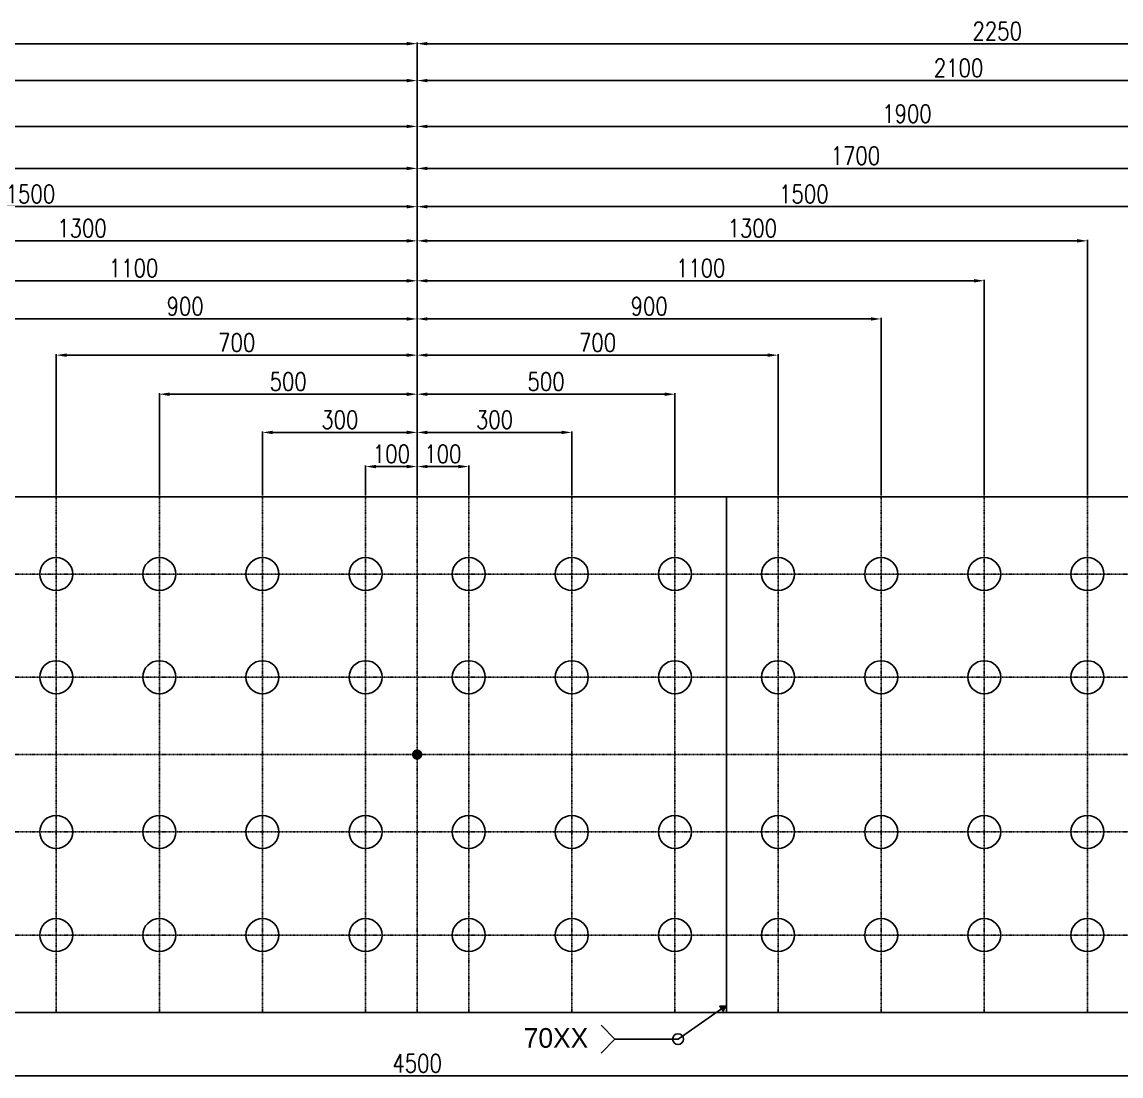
# Model space of a CAD drawing. Header units: millimetres. Extents: x 1541 to 289025, y -12015 to 47026.
# Drawn here: x 103694 to 105826, y 6111 to 8155 of the extents above; entities that cross this region are included whole.
import ezdxf

# ---------------------------------------------------------------- set-up
doc = ezdxf.new("R2010")
doc.units = ezdxf.units.MM
doc.header["$LTSCALE"] = 0.1
doc.linetypes.add('DASHDOT', pattern=[25.4, 12.7, -6.35, 0, -6.35])
for name, color, linetype in [('COTAS', 8, 'Continuous'), ('EJE PERNO', 1, 'DASHDOT'), ('PERNOS', 3, 'Continuous'), ('PLATINA', 5, 'Continuous'), ('TITULO', 3, 'Continuous')]:
    doc.layers.add(name, color=color, linetype=linetype)
doc.styles.add('CNI_COTAS', font='romans.shx', dxfattribs={"width": 0.8})
doc.styles.add('ROMANS', font='DINGRAFO.SHX')
doc.dimstyles.new('1.2', dxfattribs={"dimscale": 0, "dimtxt": 35, "dimasz": 20, "dimexe": 2, "dimexo": 2, "dimgap": 7, "dimtad": 1, "dimdec": 0, "dimzin": 4, "dimdsep": 46, "dimtxsty": 'CNI_COTAS', "dimcen": 0, "dimclrd": 256, "dimclrt": 3, "dimadec": 0, "dimazin": 0, "dimtfac": 1, "dimtdec": 0, "dimtmove": 2, "dimatfit": 0, "dimfxl": 0.05, "dimtolj": 1, "dimtzin": 0, "dimarcsym": 1})

# ---------------------------------------------------------------- blocks, each defined once
blk = doc.blocks.new('*D2483')
at = {"layer": 'COTAS', "color": 0, "lineweight": -2, "transparency": 16777216}
for p, q in [((104460.9, 7236.6), (104460.9, 7295)), ((104560.9, 7236.6), (104560.9, 7295))]:
    blk.add_line(p, q, dxfattribs=at)
at = {"layer": 'COTAS', "lineweight": -2, "transparency": 16777216}
blk.add_line((104540.9, 7293), (104480.9, 7293), dxfattribs=at)
at = {"layer": 'COTAS', "transparency": 16777216}
for points in [[(104480.9, 7296.3), (104480.9, 7289.7), (104460.9, 7293)], [(104540.9, 7296.3), (104540.9, 7289.7), (104560.9, 7293)]]:
    blk.add_solid(points, dxfattribs=at)
at = {"layer": 'Defpoints', "color": 0, "transparency": 16777216}
for p in [(104460.9, 7293), (104460.9, 7234.6), (104560.9, 7234.6)]:
    blk.add_point(p, dxfattribs=at)
at = {"layer": 'COTAS', "color": 3, "transparency": 16777216, "insert": (104510.9, 7317.5), "char_height": 35, "attachment_point": 5, "style": 'CNI_COTAS'}
blk.add_mtext('\\A1;100', dxfattribs=at)
blk = doc.blocks.new('*D2484')
at = {"layer": 'COTAS', "color": 0, "lineweight": -2, "transparency": 16777216}
for p, q in [((104460.9, 7236.6), (104460.9, 7361.2)), ((104760.9, 7236.6), (104760.9, 7361.2))]:
    blk.add_line(p, q, dxfattribs=at)
at = {"layer": 'COTAS', "lineweight": -2, "transparency": 16777216}
blk.add_line((104740.9, 7359.2), (104480.9, 7359.2), dxfattribs=at)
at = {"layer": 'COTAS', "transparency": 16777216}
for points in [[(104480.9, 7362.5), (104480.9, 7355.8), (104460.9, 7359.2)], [(104740.9, 7362.5), (104740.9, 7355.8), (104760.9, 7359.2)]]:
    blk.add_solid(points, dxfattribs=at)
at = {"layer": 'Defpoints', "color": 0, "transparency": 16777216}
for p in [(104460.9, 7359.2), (104460.9, 7234.6), (104760.9, 7234.6)]:
    blk.add_point(p, dxfattribs=at)
at = {"layer": 'COTAS', "color": 3, "transparency": 16777216, "insert": (104610.9, 7383.7), "char_height": 35, "attachment_point": 5, "style": 'CNI_COTAS'}
blk.add_mtext('\\A1;300', dxfattribs=at)
blk = doc.blocks.new('*D2485')
at = {"layer": 'COTAS', "color": 0, "lineweight": -2, "transparency": 16777216}
for p, q in [((104460.9, 7236.6), (104460.9, 7435.3)), ((104960.9, 7236.6), (104960.9, 7435.3))]:
    blk.add_line(p, q, dxfattribs=at)
at = {"layer": 'COTAS', "lineweight": -2, "transparency": 16777216}
blk.add_line((104940.9, 7433.3), (104480.9, 7433.3), dxfattribs=at)
at = {"layer": 'COTAS', "transparency": 16777216}
for points in [[(104480.9, 7436.6), (104480.9, 7429.9), (104460.9, 7433.3)], [(104940.9, 7436.6), (104940.9, 7429.9), (104960.9, 7433.3)]]:
    blk.add_solid(points, dxfattribs=at)
at = {"layer": 'Defpoints', "color": 0, "transparency": 16777216}
for p in [(104460.9, 7433.3), (104460.9, 7234.6), (104960.9, 7234.6)]:
    blk.add_point(p, dxfattribs=at)
at = {"layer": 'COTAS', "color": 3, "transparency": 16777216, "insert": (104710.9, 7457.8), "char_height": 35, "attachment_point": 5, "style": 'CNI_COTAS'}
blk.add_mtext('\\A1;500', dxfattribs=at)
blk = doc.blocks.new('*D2486')
at = {"layer": 'COTAS', "color": 0, "lineweight": -2, "transparency": 16777216}
for p, q in [((104460.9, 7236.6), (104460.9, 7511)), ((105160.9, 7236.6), (105160.9, 7511))]:
    blk.add_line(p, q, dxfattribs=at)
at = {"layer": 'COTAS', "lineweight": -2, "transparency": 16777216}
blk.add_line((105140.9, 7509), (104480.9, 7509), dxfattribs=at)
at = {"layer": 'COTAS', "transparency": 16777216}
for points in [[(104480.9, 7512.3), (104480.9, 7505.7), (104460.9, 7509)], [(105140.9, 7512.3), (105140.9, 7505.7), (105160.9, 7509)]]:
    blk.add_solid(points, dxfattribs=at)
at = {"layer": 'Defpoints', "color": 0, "transparency": 16777216}
for p in [(104460.9, 7509), (104460.9, 7234.6), (105160.9, 7234.6)]:
    blk.add_point(p, dxfattribs=at)
at = {"layer": 'COTAS', "color": 3, "transparency": 16777216, "insert": (104810.9, 7533.5), "char_height": 35, "attachment_point": 5, "style": 'CNI_COTAS'}
blk.add_mtext('\\A1;700', dxfattribs=at)
blk = doc.blocks.new('*D2487')
at = {"layer": 'COTAS', "color": 0, "lineweight": -2, "transparency": 16777216}
for p, q in [((104460.9, 7236.6), (104460.9, 7581.2)), ((105360.9, 7236.6), (105360.9, 7581.2))]:
    blk.add_line(p, q, dxfattribs=at)
at = {"layer": 'COTAS', "lineweight": -2, "transparency": 16777216}
blk.add_line((105340.9, 7579.2), (104480.9, 7579.2), dxfattribs=at)
at = {"layer": 'COTAS', "transparency": 16777216}
for points in [[(104480.9, 7582.5), (104480.9, 7575.9), (104460.9, 7579.2)], [(105340.9, 7582.5), (105340.9, 7575.9), (105360.9, 7579.2)]]:
    blk.add_solid(points, dxfattribs=at)
at = {"layer": 'Defpoints', "color": 0, "transparency": 16777216}
for p in [(104460.9, 7579.2), (104460.9, 7234.6), (105360.9, 7234.6)]:
    blk.add_point(p, dxfattribs=at)
at = {"layer": 'COTAS', "color": 3, "transparency": 16777216, "insert": (104910.9, 7603.7), "char_height": 35, "attachment_point": 5, "rotation": 359.9999, "style": 'CNI_COTAS'}
blk.add_mtext('\\A1;900', dxfattribs=at)
blk = doc.blocks.new('*D2488')
at = {"layer": 'COTAS', "color": 0, "lineweight": -2, "transparency": 16777216}
for p, q in [((104460.9, 7236.6), (104460.9, 7655.2)), ((105560.9, 7236.6), (105560.9, 7655.2))]:
    blk.add_line(p, q, dxfattribs=at)
at = {"layer": 'COTAS', "lineweight": -2, "transparency": 16777216}
blk.add_line((105540.9, 7653.2), (104480.9, 7653.2), dxfattribs=at)
at = {"layer": 'COTAS', "transparency": 16777216}
for points in [[(104480.9, 7656.5), (104480.9, 7649.8), (104460.9, 7653.2)], [(105540.9, 7656.5), (105540.9, 7649.8), (105560.9, 7653.2)]]:
    blk.add_solid(points, dxfattribs=at)
at = {"layer": 'Defpoints', "color": 0, "transparency": 16777216}
for p in [(104460.9, 7653.2), (104460.9, 7234.6), (105560.9, 7234.6)]:
    blk.add_point(p, dxfattribs=at)
at = {"layer": 'COTAS', "color": 3, "transparency": 16777216, "insert": (105010.9, 7677.7), "char_height": 35, "attachment_point": 5, "rotation": 359.9999, "style": 'CNI_COTAS'}
blk.add_mtext('\\A1;1100', dxfattribs=at)
blk = doc.blocks.new('*D2489')
at = {"layer": 'COTAS', "color": 0, "lineweight": -2, "transparency": 16777216}
for p, q in [((104460.9, 7236.6), (104460.9, 7732.6)), ((105760.9, 7236.6), (105760.9, 7732.6))]:
    blk.add_line(p, q, dxfattribs=at)
at = {"layer": 'COTAS', "lineweight": -2, "transparency": 16777216}
blk.add_line((105740.9, 7730.6), (104480.9, 7730.6), dxfattribs=at)
at = {"layer": 'COTAS', "transparency": 16777216}
for points in [[(104480.9, 7733.9), (104480.9, 7727.3), (104460.9, 7730.6)], [(105740.9, 7733.9), (105740.9, 7727.3), (105760.9, 7730.6)]]:
    blk.add_solid(points, dxfattribs=at)
at = {"layer": 'Defpoints', "color": 0, "transparency": 16777216}
for p in [(104460.9, 7730.6), (104460.9, 7234.6), (105760.9, 7234.6)]:
    blk.add_point(p, dxfattribs=at)
at = {"layer": 'COTAS', "color": 3, "transparency": 16777216, "insert": (105110.9, 7755.1), "char_height": 35, "attachment_point": 5, "style": 'CNI_COTAS'}
blk.add_mtext('\\A1;1300', dxfattribs=at)
blk = doc.blocks.new('*D2490')
at = {"layer": 'COTAS', "color": 0, "lineweight": -2, "transparency": 16777216}
for p, q in [((104460.9, 7236.6), (104460.9, 7798.9)), ((105960.9, 7236.6), (105960.9, 7798.9))]:
    blk.add_line(p, q, dxfattribs=at)
at = {"layer": 'COTAS', "lineweight": -2, "transparency": 16777216}
blk.add_line((105940.9, 7796.9), (104480.9, 7796.9), dxfattribs=at)
at = {"layer": 'COTAS', "transparency": 16777216}
for points in [[(104480.9, 7800.2), (104480.9, 7793.5), (104460.9, 7796.9)], [(105940.9, 7800.2), (105940.9, 7793.5), (105960.9, 7796.9)]]:
    blk.add_solid(points, dxfattribs=at)
at = {"layer": 'Defpoints', "color": 0, "transparency": 16777216}
for p in [(104460.9, 7796.9), (104460.9, 7234.6), (105960.9, 7234.6)]:
    blk.add_point(p, dxfattribs=at)
at = {"layer": 'COTAS', "color": 3, "transparency": 16777216, "insert": (105210.9, 7821.4), "char_height": 35, "attachment_point": 5, "rotation": 359.9999, "style": 'CNI_COTAS'}
blk.add_mtext('\\A1;1500', dxfattribs=at)
blk = doc.blocks.new('*D2491')
at = {"layer": 'COTAS', "color": 0, "lineweight": -2, "transparency": 16777216}
for p, q in [((104460.9, 7236.6), (104460.9, 7873.1)), ((106160.9, 7236.6), (106160.9, 7873.1))]:
    blk.add_line(p, q, dxfattribs=at)
at = {"layer": 'COTAS', "lineweight": -2, "transparency": 16777216}
blk.add_line((106140.9, 7871.1), (104480.9, 7871.1), dxfattribs=at)
at = {"layer": 'COTAS', "transparency": 16777216}
for points in [[(104480.9, 7874.4), (104480.9, 7867.7), (104460.9, 7871.1)], [(106140.9, 7874.4), (106140.9, 7867.7), (106160.9, 7871.1)]]:
    blk.add_solid(points, dxfattribs=at)
at = {"layer": 'Defpoints', "color": 0, "transparency": 16777216}
for p in [(104460.9, 7871.1), (104460.9, 7234.6), (106160.9, 7234.6)]:
    blk.add_point(p, dxfattribs=at)
at = {"layer": 'COTAS', "color": 3, "transparency": 16777216, "insert": (105310.9, 7895.6), "char_height": 35, "attachment_point": 5, "style": 'CNI_COTAS'}
blk.add_mtext('\\A1;1700', dxfattribs=at)
blk = doc.blocks.new('*D2492')
at = {"layer": 'COTAS', "color": 0, "lineweight": -2, "transparency": 16777216}
for p, q in [((104460.9, 7236.6), (104460.9, 7954.5)), ((106360.9, 7236.6), (106360.9, 7954.5))]:
    blk.add_line(p, q, dxfattribs=at)
at = {"layer": 'COTAS', "lineweight": -2, "transparency": 16777216}
blk.add_line((106340.9, 7952.5), (104480.9, 7952.5), dxfattribs=at)
at = {"layer": 'COTAS', "transparency": 16777216}
for points in [[(104480.9, 7955.8), (104480.9, 7949.2), (104460.9, 7952.5)], [(106340.9, 7955.8), (106340.9, 7949.2), (106360.9, 7952.5)]]:
    blk.add_solid(points, dxfattribs=at)
at = {"layer": 'Defpoints', "color": 0, "transparency": 16777216}
for p in [(104460.9, 7952.5), (104460.9, 7234.6), (106360.9, 7234.6)]:
    blk.add_point(p, dxfattribs=at)
at = {"layer": 'COTAS', "color": 3, "transparency": 16777216, "insert": (105410.9, 7977), "char_height": 35, "attachment_point": 5, "style": 'CNI_COTAS'}
blk.add_mtext('\\A1;1900', dxfattribs=at)
blk = doc.blocks.new('*D2493')
at = {"layer": 'COTAS', "color": 0, "lineweight": -2, "transparency": 16777216}
for p, q in [((104460.9, 7236.6), (104460.9, 8043.4)), ((106560.9, 7236.6), (106560.9, 8043.4))]:
    blk.add_line(p, q, dxfattribs=at)
at = {"layer": 'COTAS', "lineweight": -2, "transparency": 16777216}
blk.add_line((106540.9, 8041.4), (104480.9, 8041.4), dxfattribs=at)
at = {"layer": 'COTAS', "transparency": 16777216}
for points in [[(104480.9, 8044.7), (104480.9, 8038), (104460.9, 8041.4)], [(106540.9, 8044.7), (106540.9, 8038), (106560.9, 8041.4)]]:
    blk.add_solid(points, dxfattribs=at)
at = {"layer": 'Defpoints', "color": 0, "transparency": 16777216}
for p in [(104460.9, 8041.4), (104460.9, 7234.6), (106560.9, 7234.6)]:
    blk.add_point(p, dxfattribs=at)
at = {"layer": 'COTAS', "color": 3, "transparency": 16777216, "insert": (105510.9, 8065.9), "char_height": 35, "attachment_point": 5, "style": 'CNI_COTAS'}
blk.add_mtext('\\A1;2100', dxfattribs=at)
blk = doc.blocks.new('*D2494')
at = {"layer": 'COTAS', "color": 0, "lineweight": -2, "transparency": 16777216}
for p, q in [((104460.9, 7236.6), (104460.9, 8114.9)), ((106710.9, 7236.6), (106710.9, 8114.9))]:
    blk.add_line(p, q, dxfattribs=at)
at = {"layer": 'COTAS', "lineweight": -2, "transparency": 16777216}
blk.add_line((106690.9, 8112.9), (104480.9, 8112.9), dxfattribs=at)
at = {"layer": 'COTAS', "transparency": 16777216}
for points in [[(104480.9, 8116.3), (104480.9, 8109.6), (104460.9, 8112.9)], [(106690.9, 8116.3), (106690.9, 8109.6), (106710.9, 8112.9)]]:
    blk.add_solid(points, dxfattribs=at)
at = {"layer": 'Defpoints', "color": 0, "transparency": 16777216}
for p in [(104460.9, 8112.9), (104460.9, 7234.6), (106710.9, 7234.6)]:
    blk.add_point(p, dxfattribs=at)
at = {"layer": 'COTAS', "color": 3, "transparency": 16777216, "insert": (105585.9, 8137.4), "char_height": 35, "attachment_point": 5, "rotation": 0, "style": 'CNI_COTAS'}
blk.add_mtext('\\A1;2250', dxfattribs=at)
blk = doc.blocks.new('*D2044')
at = {"layer": 'COTAS', "color": 0, "lineweight": -2, "transparency": 16777216}
for p, q in [((104360.9, 7236.6), (104360.9, 7295)), ((104460.9, 7236.6), (104460.9, 7295))]:
    blk.add_line(p, q, dxfattribs=at)
at = {"layer": 'COTAS', "lineweight": -2, "transparency": 16777216}
blk.add_line((104380.9, 7293), (104440.9, 7293), dxfattribs=at)
at = {"layer": 'COTAS', "transparency": 16777216}
for points in [[(104380.9, 7296.3), (104380.9, 7289.7), (104360.9, 7293)], [(104440.9, 7296.3), (104440.9, 7289.7), (104460.9, 7293)]]:
    blk.add_solid(points, dxfattribs=at)
at = {"layer": 'Defpoints', "color": 0, "transparency": 16777216}
for p in [(104460.9, 7293), (104360.9, 7234.6), (104460.9, 7234.6)]:
    blk.add_point(p, dxfattribs=at)
at = {"layer": 'COTAS', "color": 3, "transparency": 16777216, "insert": (104410.9, 7317.5), "char_height": 35, "attachment_point": 5, "style": 'CNI_COTAS'}
blk.add_mtext('\\A1;100', dxfattribs=at)
blk = doc.blocks.new('*D2045')
at = {"layer": 'COTAS', "color": 0, "lineweight": -2, "transparency": 16777216}
for p, q in [((104160.9, 7236.6), (104160.9, 7361.2)), ((104460.9, 7236.6), (104460.9, 7361.2))]:
    blk.add_line(p, q, dxfattribs=at)
at = {"layer": 'COTAS', "lineweight": -2, "transparency": 16777216}
blk.add_line((104180.9, 7359.2), (104440.9, 7359.2), dxfattribs=at)
at = {"layer": 'COTAS', "transparency": 16777216}
for points in [[(104180.9, 7362.5), (104180.9, 7355.8), (104160.9, 7359.2)], [(104440.9, 7362.5), (104440.9, 7355.8), (104460.9, 7359.2)]]:
    blk.add_solid(points, dxfattribs=at)
at = {"layer": 'Defpoints', "color": 0, "transparency": 16777216}
for p in [(104460.9, 7359.2), (104160.9, 7234.6), (104460.9, 7234.6)]:
    blk.add_point(p, dxfattribs=at)
at = {"layer": 'COTAS', "color": 3, "transparency": 16777216, "insert": (104310.9, 7383.7), "char_height": 35, "attachment_point": 5, "style": 'CNI_COTAS'}
blk.add_mtext('\\A1;300', dxfattribs=at)
blk = doc.blocks.new('*D2046')
at = {"layer": 'COTAS', "color": 0, "lineweight": -2, "transparency": 16777216}
for p, q in [((103960.9, 7236.6), (103960.9, 7435.3)), ((104460.9, 7236.6), (104460.9, 7435.3))]:
    blk.add_line(p, q, dxfattribs=at)
at = {"layer": 'COTAS', "lineweight": -2, "transparency": 16777216}
blk.add_line((103980.9, 7433.3), (104440.9, 7433.3), dxfattribs=at)
at = {"layer": 'COTAS', "transparency": 16777216}
for points in [[(103980.9, 7436.6), (103980.9, 7429.9), (103960.9, 7433.3)], [(104440.9, 7436.6), (104440.9, 7429.9), (104460.9, 7433.3)]]:
    blk.add_solid(points, dxfattribs=at)
at = {"layer": 'Defpoints', "color": 0, "transparency": 16777216}
for p in [(104460.9, 7433.3), (103960.9, 7234.6), (104460.9, 7234.6)]:
    blk.add_point(p, dxfattribs=at)
at = {"layer": 'COTAS', "color": 3, "transparency": 16777216, "insert": (104210.9, 7457.8), "char_height": 35, "attachment_point": 5, "style": 'CNI_COTAS'}
blk.add_mtext('\\A1;500', dxfattribs=at)
blk = doc.blocks.new('*D2047')
at = {"layer": 'COTAS', "color": 0, "lineweight": -2, "transparency": 16777216}
for p, q in [((103760.9, 7236.6), (103760.9, 7511)), ((104460.9, 7236.6), (104460.9, 7511))]:
    blk.add_line(p, q, dxfattribs=at)
at = {"layer": 'COTAS', "lineweight": -2, "transparency": 16777216}
blk.add_line((103780.9, 7509), (104440.9, 7509), dxfattribs=at)
at = {"layer": 'COTAS', "transparency": 16777216}
for points in [[(103780.9, 7512.3), (103780.9, 7505.7), (103760.9, 7509)], [(104440.9, 7512.3), (104440.9, 7505.7), (104460.9, 7509)]]:
    blk.add_solid(points, dxfattribs=at)
at = {"layer": 'Defpoints', "color": 0, "transparency": 16777216}
for p in [(104460.9, 7509), (103760.9, 7234.6), (104460.9, 7234.6)]:
    blk.add_point(p, dxfattribs=at)
at = {"layer": 'COTAS', "color": 3, "transparency": 16777216, "insert": (104110.9, 7533.5), "char_height": 35, "attachment_point": 5, "style": 'CNI_COTAS'}
blk.add_mtext('\\A1;700', dxfattribs=at)
blk = doc.blocks.new('*D1943')
at = {"layer": 'COTAS', "color": 0, "lineweight": -2, "transparency": 16777216}
for p, q in [((103560.9, 7236.6), (103560.9, 7581.2)), ((104460.9, 7236.6), (104460.9, 7581.2))]:
    blk.add_line(p, q, dxfattribs=at)
at = {"layer": 'COTAS', "lineweight": -2, "transparency": 16777216}
blk.add_line((103580.9, 7579.2), (104440.9, 7579.2), dxfattribs=at)
at = {"layer": 'COTAS', "transparency": 16777216}
for points in [[(103580.9, 7582.5), (103580.9, 7575.9), (103560.9, 7579.2)], [(104440.9, 7582.5), (104440.9, 7575.9), (104460.9, 7579.2)]]:
    blk.add_solid(points, dxfattribs=at)
at = {"layer": 'Defpoints', "color": 0, "transparency": 16777216}
for p in [(104460.9, 7579.2), (103560.9, 7234.6), (104460.9, 7234.6)]:
    blk.add_point(p, dxfattribs=at)
at = {"layer": 'COTAS', "color": 3, "transparency": 16777216, "insert": (104010.9, 7603.7), "char_height": 35, "attachment_point": 5, "rotation": 0.0001, "style": 'CNI_COTAS'}
blk.add_mtext('\\A1;900', dxfattribs=at)
blk = doc.blocks.new('*D1944')
at = {"layer": 'COTAS', "color": 0, "lineweight": -2, "transparency": 16777216}
for p, q in [((103360.9, 7236.6), (103360.9, 7655.2)), ((104460.9, 7236.6), (104460.9, 7655.2))]:
    blk.add_line(p, q, dxfattribs=at)
at = {"layer": 'COTAS', "lineweight": -2, "transparency": 16777216}
blk.add_line((103380.9, 7653.2), (104440.9, 7653.2), dxfattribs=at)
at = {"layer": 'COTAS', "transparency": 16777216}
for points in [[(103380.9, 7656.5), (103380.9, 7649.8), (103360.9, 7653.2)], [(104440.9, 7656.5), (104440.9, 7649.8), (104460.9, 7653.2)]]:
    blk.add_solid(points, dxfattribs=at)
at = {"layer": 'Defpoints', "color": 0, "transparency": 16777216}
for p in [(104460.9, 7653.2), (103360.9, 7234.6), (104460.9, 7234.6)]:
    blk.add_point(p, dxfattribs=at)
at = {"layer": 'COTAS', "color": 3, "transparency": 16777216, "insert": (103910.9, 7677.7), "char_height": 35, "attachment_point": 5, "rotation": 0.0001, "style": 'CNI_COTAS'}
blk.add_mtext('\\A1;1100', dxfattribs=at)
blk = doc.blocks.new('*D1945')
at = {"layer": 'COTAS', "color": 0, "lineweight": -2, "transparency": 16777216}
for p, q in [((103160.9, 7236.6), (103160.9, 7732.6)), ((104460.9, 7236.6), (104460.9, 7732.6))]:
    blk.add_line(p, q, dxfattribs=at)
at = {"layer": 'COTAS', "lineweight": -2, "transparency": 16777216}
blk.add_line((103180.9, 7730.6), (104440.9, 7730.6), dxfattribs=at)
at = {"layer": 'COTAS', "transparency": 16777216}
for points in [[(103180.9, 7733.9), (103180.9, 7727.3), (103160.9, 7730.6)], [(104440.9, 7733.9), (104440.9, 7727.3), (104460.9, 7730.6)]]:
    blk.add_solid(points, dxfattribs=at)
at = {"layer": 'Defpoints', "color": 0, "transparency": 16777216}
for p in [(104460.9, 7730.6), (103160.9, 7234.6), (104460.9, 7234.6)]:
    blk.add_point(p, dxfattribs=at)
at = {"layer": 'COTAS', "color": 3, "transparency": 16777216, "insert": (103810.9, 7755.1), "char_height": 35, "attachment_point": 5, "style": 'CNI_COTAS'}
blk.add_mtext('\\A1;1300', dxfattribs=at)
blk = doc.blocks.new('*D1946')
at = {"layer": 'COTAS', "color": 0, "lineweight": -2, "transparency": 16777216}
for p, q in [((102960.9, 7236.6), (102960.9, 7798.9)), ((104460.9, 7236.6), (104460.9, 7798.9))]:
    blk.add_line(p, q, dxfattribs=at)
at = {"layer": 'COTAS', "lineweight": -2, "transparency": 16777216}
blk.add_line((102980.9, 7796.9), (104440.9, 7796.9), dxfattribs=at)
at = {"layer": 'COTAS', "transparency": 16777216}
for points in [[(102980.9, 7800.2), (102980.9, 7793.5), (102960.9, 7796.9)], [(104440.9, 7800.2), (104440.9, 7793.5), (104460.9, 7796.9)]]:
    blk.add_solid(points, dxfattribs=at)
at = {"layer": 'Defpoints', "color": 0, "transparency": 16777216}
for p in [(104460.9, 7796.9), (102960.9, 7234.6), (104460.9, 7234.6)]:
    blk.add_point(p, dxfattribs=at)
at = {"layer": 'COTAS', "color": 3, "transparency": 16777216, "insert": (103710.9, 7821.4), "char_height": 35, "attachment_point": 5, "rotation": 0.0001, "style": 'CNI_COTAS'}
blk.add_mtext('\\A1;1500', dxfattribs=at)
blk = doc.blocks.new('*D1947')
at = {"layer": 'COTAS', "color": 0, "lineweight": -2, "transparency": 16777216}
for p, q in [((102760.9, 7236.6), (102760.9, 7873.1)), ((104460.9, 7236.6), (104460.9, 7873.1))]:
    blk.add_line(p, q, dxfattribs=at)
at = {"layer": 'COTAS', "lineweight": -2, "transparency": 16777216}
blk.add_line((102780.9, 7871.1), (104440.9, 7871.1), dxfattribs=at)
at = {"layer": 'COTAS', "transparency": 16777216}
for points in [[(102780.9, 7874.4), (102780.9, 7867.7), (102760.9, 7871.1)], [(104440.9, 7874.4), (104440.9, 7867.7), (104460.9, 7871.1)]]:
    blk.add_solid(points, dxfattribs=at)
at = {"layer": 'Defpoints', "color": 0, "transparency": 16777216}
for p in [(104460.9, 7871.1), (102760.9, 7234.6), (104460.9, 7234.6)]:
    blk.add_point(p, dxfattribs=at)
at = {"layer": 'COTAS', "color": 3, "transparency": 16777216, "insert": (103610.9, 7895.6), "char_height": 35, "attachment_point": 5, "style": 'CNI_COTAS'}
blk.add_mtext('\\A1;1700', dxfattribs=at)
blk = doc.blocks.new('*D1948')
at = {"layer": 'COTAS', "color": 0, "lineweight": -2, "transparency": 16777216}
for p, q in [((102560.9, 7236.6), (102560.9, 7954.5)), ((104460.9, 7236.6), (104460.9, 7954.5))]:
    blk.add_line(p, q, dxfattribs=at)
at = {"layer": 'COTAS', "lineweight": -2, "transparency": 16777216}
blk.add_line((102580.9, 7952.5), (104440.9, 7952.5), dxfattribs=at)
at = {"layer": 'COTAS', "transparency": 16777216}
for points in [[(102580.9, 7955.8), (102580.9, 7949.2), (102560.9, 7952.5)], [(104440.9, 7955.8), (104440.9, 7949.2), (104460.9, 7952.5)]]:
    blk.add_solid(points, dxfattribs=at)
at = {"layer": 'Defpoints', "color": 0, "transparency": 16777216}
for p in [(104460.9, 7952.5), (102560.9, 7234.6), (104460.9, 7234.6)]:
    blk.add_point(p, dxfattribs=at)
at = {"layer": 'COTAS', "color": 3, "transparency": 16777216, "insert": (103510.9, 7977), "char_height": 35, "attachment_point": 5, "style": 'CNI_COTAS'}
blk.add_mtext('\\A1;1900', dxfattribs=at)
blk = doc.blocks.new('*D1949')
at = {"layer": 'COTAS', "color": 0, "lineweight": -2, "transparency": 16777216}
for p, q in [((102360.9, 7236.6), (102360.9, 8043.4)), ((104460.9, 7236.6), (104460.9, 8043.4))]:
    blk.add_line(p, q, dxfattribs=at)
at = {"layer": 'COTAS', "lineweight": -2, "transparency": 16777216}
blk.add_line((102380.9, 8041.4), (104440.9, 8041.4), dxfattribs=at)
at = {"layer": 'COTAS', "transparency": 16777216}
for points in [[(102380.9, 8044.7), (102380.9, 8038), (102360.9, 8041.4)], [(104440.9, 8044.7), (104440.9, 8038), (104460.9, 8041.4)]]:
    blk.add_solid(points, dxfattribs=at)
at = {"layer": 'Defpoints', "color": 0, "transparency": 16777216}
for p in [(104460.9, 8041.4), (102360.9, 7234.6), (104460.9, 7234.6)]:
    blk.add_point(p, dxfattribs=at)
at = {"layer": 'COTAS', "color": 3, "transparency": 16777216, "insert": (103410.9, 8065.9), "char_height": 35, "attachment_point": 5, "style": 'CNI_COTAS'}
blk.add_mtext('\\A1;2100', dxfattribs=at)
blk = doc.blocks.new('*D1950')
at = {"layer": 'COTAS', "color": 0, "lineweight": -2, "transparency": 16777216}
for p, q in [((102210.9, 7236.6), (102210.9, 8114.9)), ((104460.9, 7236.6), (104460.9, 8114.9))]:
    blk.add_line(p, q, dxfattribs=at)
at = {"layer": 'COTAS', "lineweight": -2, "transparency": 16777216}
blk.add_line((102230.9, 8112.9), (104440.9, 8112.9), dxfattribs=at)
at = {"layer": 'COTAS', "transparency": 16777216}
for points in [[(102230.9, 8116.3), (102230.9, 8109.6), (102210.9, 8112.9)], [(104440.9, 8116.3), (104440.9, 8109.6), (104460.9, 8112.9)]]:
    blk.add_solid(points, dxfattribs=at)
at = {"layer": 'Defpoints', "color": 0, "transparency": 16777216}
for p in [(104460.9, 8112.9), (102210.9, 7234.6), (104460.9, 7234.6)]:
    blk.add_point(p, dxfattribs=at)
at = {"layer": 'COTAS', "color": 3, "transparency": 16777216, "insert": (103335.9, 8137.4), "char_height": 35, "attachment_point": 5, "style": 'CNI_COTAS'}
blk.add_mtext('\\A1;2250', dxfattribs=at)
blk = doc.blocks.new('*D2408')
at = {"layer": 'COTAS', "color": 0, "lineweight": -2, "transparency": 16777216}
for p, q in [((102210.9, 6232.6), (102210.9, 6109.4)), ((106710.9, 6232.6), (106710.9, 6109.4))]:
    blk.add_line(p, q, dxfattribs=at)
at = {"layer": 'COTAS', "lineweight": -2, "transparency": 16777216}
blk.add_line((102230.9, 6111.4), (106690.9, 6111.4), dxfattribs=at)
at = {"layer": 'COTAS', "transparency": 16777216}
for points in [[(102230.9, 6114.7), (102230.9, 6108), (102210.9, 6111.4)], [(106690.9, 6114.7), (106690.9, 6108), (106710.9, 6111.4)]]:
    blk.add_solid(points, dxfattribs=at)
at = {"layer": 'Defpoints', "color": 0, "transparency": 16777216}
for p in [(102210.9, 6234.6), (106710.9, 6234.6), (106710.9, 6111.4)]:
    blk.add_point(p, dxfattribs=at)
at = {"layer": 'COTAS', "color": 3, "transparency": 16777216, "insert": (104460.9, 6135.9), "char_height": 35, "attachment_point": 5, "style": 'CNI_COTAS'}
blk.add_mtext('\\A1;4500', dxfattribs=at)
blk = doc.blocks.new('*D1902')
at = {"layer": 'COTAS', "color": 0, "lineweight": -2, "transparency": 16777216}
for p, q in [((104460.9, 7236.6), (104460.9, 7655.2)), ((105560.9, 7236.6), (105560.9, 7655.2)), ((125266, 4739.7), (125266, 4779.5)), ((125366, 4739.7), (125366, 4779.5))]:
    blk.add_line(p, q, dxfattribs=at)
at = {"layer": 'COTAS', "lineweight": -2, "transparency": 16777216}
for p, q in [((105540.9, 7653.2), (104480.9, 7653.2)), ((125346, 4777.5), (125286, 4777.5))]:
    blk.add_line(p, q, dxfattribs=at)
at = {"layer": 'COTAS', "transparency": 16777216}
for points in [[(104480.9, 7656.5), (104480.9, 7649.8), (104460.9, 7653.2)], [(105540.9, 7656.5), (105540.9, 7649.8), (105560.9, 7653.2)], [(125286, 4780.8), (125286, 4774.2), (125266, 4777.5)], [(125346, 4780.8), (125346, 4774.2), (125366, 4777.5)]]:
    blk.add_solid(points, dxfattribs=at)
at = {"layer": 'Defpoints', "color": 0, "transparency": 16777216}
for p in [(104460.9, 7653.2), (104460.9, 7234.6), (105560.9, 7234.6), (125266, 4777.5), (125266, 4737.7), (125366, 4737.7)]:
    blk.add_point(p, dxfattribs=at)
at = {"layer": 'COTAS', "color": 3, "transparency": 16777216, "insert": (105010.9, 7677.7), "char_height": 35, "attachment_point": 5, "rotation": 359.9999, "style": 'CNI_COTAS'}
blk.add_mtext('\\A1;1100', dxfattribs=at)
at = {"layer": 'COTAS', "color": 3, "transparency": 16777216, "insert": (125316, 4802), "char_height": 35, "attachment_point": 5, "style": 'CNI_COTAS'}
blk.add_mtext('\\A1;100', dxfattribs=at)
blk = doc.blocks.new('*D1903')
at = {"layer": 'COTAS', "color": 0, "lineweight": -2, "transparency": 16777216}
for p, q in [((104460.9, 7236.6), (104460.9, 7732.6)), ((105760.9, 7236.6), (105760.9, 7732.6)), ((125266, 4739.7), (125266, 4832.9)), ((125566, 4739.7), (125566, 4832.9))]:
    blk.add_line(p, q, dxfattribs=at)
at = {"layer": 'COTAS', "lineweight": -2, "transparency": 16777216}
for p, q in [((105740.9, 7730.6), (104480.9, 7730.6)), ((125546, 4830.9), (125286, 4830.9))]:
    blk.add_line(p, q, dxfattribs=at)
at = {"layer": 'COTAS', "transparency": 16777216}
for points in [[(104480.9, 7733.9), (104480.9, 7727.3), (104460.9, 7730.6)], [(105740.9, 7733.9), (105740.9, 7727.3), (105760.9, 7730.6)], [(125286, 4834.2), (125286, 4827.6), (125266, 4830.9)], [(125546, 4834.2), (125546, 4827.6), (125566, 4830.9)]]:
    blk.add_solid(points, dxfattribs=at)
at = {"layer": 'Defpoints', "color": 0, "transparency": 16777216}
for p in [(104460.9, 7730.6), (104460.9, 7234.6), (105760.9, 7234.6), (125266, 4830.9), (125266, 4737.7), (125566, 4737.7)]:
    blk.add_point(p, dxfattribs=at)
at = {"layer": 'COTAS', "color": 3, "transparency": 16777216, "char_height": 35, "attachment_point": 5, "style": 'CNI_COTAS'}
for s, insert in [('\\A1;1300', (105110.9, 7755.1)), ('\\A1;300', (125416, 4855.4))]:
    blk.add_mtext(s, dxfattribs=dict(at, insert=insert))
blk = doc.blocks.new('*D1904')
at = {"layer": 'COTAS', "color": 0, "lineweight": -2, "transparency": 16777216}
for p, q in [((104460.9, 7236.6), (104460.9, 7798.9)), ((105960.9, 7236.6), (105960.9, 7798.9)), ((125266, 4739.7), (125266, 4889.4)), ((125766, 4739.7), (125766, 4889.4))]:
    blk.add_line(p, q, dxfattribs=at)
at = {"layer": 'COTAS', "lineweight": -2, "transparency": 16777216}
for p, q in [((105940.9, 7796.9), (104480.9, 7796.9)), ((125746, 4887.4), (125286, 4887.4))]:
    blk.add_line(p, q, dxfattribs=at)
at = {"layer": 'COTAS', "transparency": 16777216}
for points in [[(104480.9, 7800.2), (104480.9, 7793.5), (104460.9, 7796.9)], [(105940.9, 7800.2), (105940.9, 7793.5), (105960.9, 7796.9)], [(125286, 4890.7), (125286, 4884), (125266, 4887.4)], [(125746, 4890.7), (125746, 4884), (125766, 4887.4)]]:
    blk.add_solid(points, dxfattribs=at)
at = {"layer": 'Defpoints', "color": 0, "transparency": 16777216}
for p in [(104460.9, 7796.9), (104460.9, 7234.6), (105960.9, 7234.6), (125266, 4887.4), (125266, 4737.7), (125766, 4737.7)]:
    blk.add_point(p, dxfattribs=at)
at = {"layer": 'COTAS', "color": 3, "transparency": 16777216, "insert": (105210.9, 7821.4), "char_height": 35, "attachment_point": 5, "rotation": 359.9999, "style": 'CNI_COTAS'}
blk.add_mtext('\\A1;1500', dxfattribs=at)
at = {"layer": 'COTAS', "color": 3, "transparency": 16777216, "insert": (125516, 4911.9), "char_height": 35, "attachment_point": 5, "style": 'CNI_COTAS'}
blk.add_mtext('\\A1;500', dxfattribs=at)
blk = doc.blocks.new('*D1905')
at = {"layer": 'COTAS', "color": 0, "lineweight": -2, "transparency": 16777216}
for p, q in [((104460.9, 7236.6), (104460.9, 7873.1)), ((106160.9, 7236.6), (106160.9, 7873.1)), ((125266, 4739.7), (125266, 4954.6)), ((125966, 4739.7), (125966, 4954.6))]:
    blk.add_line(p, q, dxfattribs=at)
at = {"layer": 'COTAS', "lineweight": -2, "transparency": 16777216}
for p, q in [((106140.9, 7871.1), (104480.9, 7871.1)), ((125946, 4952.6), (125286, 4952.6))]:
    blk.add_line(p, q, dxfattribs=at)
at = {"layer": 'COTAS', "transparency": 16777216}
for points in [[(104480.9, 7874.4), (104480.9, 7867.7), (104460.9, 7871.1)], [(106140.9, 7874.4), (106140.9, 7867.7), (106160.9, 7871.1)], [(125286, 4956), (125286, 4949.3), (125266, 4952.6)], [(125946, 4956), (125946, 4949.3), (125966, 4952.6)]]:
    blk.add_solid(points, dxfattribs=at)
at = {"layer": 'Defpoints', "color": 0, "transparency": 16777216}
for p in [(104460.9, 7871.1), (104460.9, 7234.6), (106160.9, 7234.6), (125266, 4952.6), (125266, 4737.7), (125966, 4737.7)]:
    blk.add_point(p, dxfattribs=at)
at = {"layer": 'COTAS', "color": 3, "transparency": 16777216, "char_height": 35, "attachment_point": 5, "style": 'CNI_COTAS'}
for s, insert in [('\\A1;1700', (105310.9, 7895.6)), ('\\A1;700', (125616, 4977.1))]:
    blk.add_mtext(s, dxfattribs=dict(at, insert=insert))
blk = doc.blocks.new('*D1906')
at = {"layer": 'COTAS', "color": 0, "lineweight": -2, "transparency": 16777216}
for p, q in [((104460.9, 7236.6), (104460.9, 7954.5)), ((106360.9, 7236.6), (106360.9, 7954.5)), ((125266, 4739.7), (125266, 5017.9)), ((126166, 4739.7), (126166, 5017.9))]:
    blk.add_line(p, q, dxfattribs=at)
at = {"layer": 'COTAS', "lineweight": -2, "transparency": 16777216}
for p, q in [((106340.9, 7952.5), (104480.9, 7952.5)), ((126146, 5015.9), (125286, 5015.9))]:
    blk.add_line(p, q, dxfattribs=at)
at = {"layer": 'COTAS', "transparency": 16777216}
for points in [[(104480.9, 7955.8), (104480.9, 7949.2), (104460.9, 7952.5)], [(106340.9, 7955.8), (106340.9, 7949.2), (106360.9, 7952.5)], [(125286, 5019.3), (125286, 5012.6), (125266, 5015.9)], [(126146, 5019.3), (126146, 5012.6), (126166, 5015.9)]]:
    blk.add_solid(points, dxfattribs=at)
at = {"layer": 'Defpoints', "color": 0, "transparency": 16777216}
for p in [(104460.9, 7952.5), (104460.9, 7234.6), (106360.9, 7234.6), (125266, 5015.9), (125266, 4737.7), (126166, 4737.7)]:
    blk.add_point(p, dxfattribs=at)
at = {"layer": 'COTAS', "color": 3, "transparency": 16777216, "char_height": 35, "attachment_point": 5, "style": 'CNI_COTAS'}
for s, insert in [('\\A1;1900', (105410.9, 7977)), ('\\A1;900', (125716, 5040.4))]:
    blk.add_mtext(s, dxfattribs=dict(at, insert=insert))
blk = doc.blocks.new('*D1907')
at = {"layer": 'COTAS', "color": 0, "lineweight": -2, "transparency": 16777216}
for p, q in [((104460.9, 7236.6), (104460.9, 8043.4)), ((106560.9, 7236.6), (106560.9, 8043.4)), ((125266, 4739.7), (125266, 5095.8)), ((126366, 4744.7), (126366, 5095.8))]:
    blk.add_line(p, q, dxfattribs=at)
at = {"layer": 'COTAS', "lineweight": -2, "transparency": 16777216}
for p, q in [((106540.9, 8041.4), (104480.9, 8041.4)), ((126346, 5093.8), (125286, 5093.8))]:
    blk.add_line(p, q, dxfattribs=at)
at = {"layer": 'COTAS', "transparency": 16777216}
for points in [[(104480.9, 8044.7), (104480.9, 8038), (104460.9, 8041.4)], [(106540.9, 8044.7), (106540.9, 8038), (106560.9, 8041.4)], [(125286, 5097.1), (125286, 5090.4), (125266, 5093.8)], [(126346, 5097.1), (126346, 5090.4), (126366, 5093.8)]]:
    blk.add_solid(points, dxfattribs=at)
at = {"layer": 'Defpoints', "color": 0, "transparency": 16777216}
for p in [(104460.9, 8041.4), (104460.9, 7234.6), (106560.9, 7234.6), (125266, 5093.8), (125266, 4737.7), (126366, 4742.7)]:
    blk.add_point(p, dxfattribs=at)
at = {"layer": 'COTAS', "color": 3, "transparency": 16777216, "char_height": 35, "attachment_point": 5, "style": 'CNI_COTAS'}
for s, insert in [('\\A1;2100', (105510.9, 8065.9)), ('\\A1;1100', (125816, 5118.3))]:
    blk.add_mtext(s, dxfattribs=dict(at, insert=insert))
blk = doc.blocks.new('*D1908')
at = {"layer": 'COTAS', "color": 0, "lineweight": -2, "transparency": 16777216}
for p, q in [((104460.9, 7236.6), (104460.9, 8114.9)), ((106710.9, 7236.6), (106710.9, 8114.9)), ((125266, 4739.7), (125266, 5167.1)), ((126566, 4739.7), (126566, 5167.1))]:
    blk.add_line(p, q, dxfattribs=at)
at = {"layer": 'COTAS', "lineweight": -2, "transparency": 16777216}
for p, q in [((106690.9, 8112.9), (104480.9, 8112.9)), ((126546, 5165.1), (125286, 5165.1))]:
    blk.add_line(p, q, dxfattribs=at)
at = {"layer": 'COTAS', "transparency": 16777216}
for points in [[(104480.9, 8116.3), (104480.9, 8109.6), (104460.9, 8112.9)], [(106690.9, 8116.3), (106690.9, 8109.6), (106710.9, 8112.9)], [(125286, 5168.5), (125286, 5161.8), (125266, 5165.1)], [(126546, 5168.5), (126546, 5161.8), (126566, 5165.1)]]:
    blk.add_solid(points, dxfattribs=at)
at = {"layer": 'Defpoints', "color": 0, "transparency": 16777216}
for p in [(104460.9, 8112.9), (104460.9, 7234.6), (106710.9, 7234.6), (125266, 5165.1), (125266, 4737.7), (126566, 4737.7)]:
    blk.add_point(p, dxfattribs=at)
at = {"layer": 'COTAS', "color": 3, "transparency": 16777216, "insert": (105585.9, 8137.4), "char_height": 35, "attachment_point": 5, "rotation": 0, "style": 'CNI_COTAS'}
blk.add_mtext('\\A1;2250', dxfattribs=at)
at = {"layer": 'COTAS', "color": 3, "transparency": 16777216, "insert": (125916, 5189.6), "char_height": 35, "attachment_point": 5, "style": 'CNI_COTAS'}
blk.add_mtext('\\A1;1300', dxfattribs=at)
blk = doc.blocks.new('*D1914')
at = {"layer": 'COTAS', "color": 0, "lineweight": -2, "transparency": 16777216}
for p, q in [((102210.9, 6232.6), (102210.9, 6109.4)), ((106710.9, 6232.6), (106710.9, 6109.4)), ((124966, 4739.7), (124966, 4832.9)), ((125266, 4739.7), (125266, 4832.9))]:
    blk.add_line(p, q, dxfattribs=at)
at = {"layer": 'COTAS', "lineweight": -2, "transparency": 16777216}
for p, q in [((102230.9, 6111.4), (106690.9, 6111.4)), ((124986, 4830.9), (125246, 4830.9))]:
    blk.add_line(p, q, dxfattribs=at)
at = {"layer": 'COTAS', "transparency": 16777216}
for points in [[(102230.9, 6114.7), (102230.9, 6108), (102210.9, 6111.4)], [(106690.9, 6114.7), (106690.9, 6108), (106710.9, 6111.4)], [(124986, 4834.2), (124986, 4827.6), (124966, 4830.9)], [(125246, 4834.2), (125246, 4827.6), (125266, 4830.9)]]:
    blk.add_solid(points, dxfattribs=at)
at = {"layer": 'Defpoints', "color": 0, "transparency": 16777216}
for p in [(102210.9, 6234.6), (106710.9, 6234.6), (106710.9, 6111.4), (125266, 4830.9), (124966, 4737.7), (125266, 4737.7)]:
    blk.add_point(p, dxfattribs=at)
at = {"layer": 'COTAS', "color": 3, "transparency": 16777216, "char_height": 35, "attachment_point": 5, "style": 'CNI_COTAS'}
for s, insert in [('\\A1;4500', (104460.9, 6135.9)), ('\\A1;300', (125116, 4855.4))]:
    blk.add_mtext(s, dxfattribs=dict(at, insert=insert))
blk = doc.blocks.new('SOLDADURA ALREDEDOR')
h = blk.add_hatch(color=256)
h.dxf.hatch_style = 1
h.paths.add_polyline_path([(4780.9, 3679), (4777.2, 3684.2), (4783.6, 3684.8)])
for p, q in [((4779.1, 3681.6), (4732.7, 3649.2)), ((4732.7, 3649.2), (4665.4, 3649.2))]:
    blk.add_line(p, q)
blk.add_lwpolyline([(4783.6, 3684.8), (4780.9, 3679), (4777.2, 3684.2)], close=True)
blk.add_lwpolyline([(4650.7, 3634.4), (4665.4, 3649.2), (4650.7, 3664)])
blk.add_circle((4732.7, 3649.2), 5.81)
at = {"layer": 'TITULO', "style": 'ROMANS'}
blk.add_text('70XX', height=21, dxfattribs=at).set_placement((4568.2, 3640))
blk = doc.blocks.new('A$Cc6e462f4')
at = {"layer": 'COTAS', "color": 6}
blk.add_line((105060.9, 6234.6), (105060.9, 7234.6), dxfattribs=at)
at = {"layer": 'COTAS', "color": 2, "const_width": 10}
blk.add_lwpolyline([(104455.9, 6734.6, 1), (104465.9, 6734.6, 1)], format="xyb", close=True, dxfattribs=at)
at = {"layer": 'EJE PERNO'}
for p, q in [((103760.9, 7234.6), (103760.9, 6234.6)), ((103960.9, 7234.6), (103960.9, 6234.6)), ((104160.9, 7234.6), (104160.9, 6234.6)), ((104360.9, 7234.6), (104360.9, 6234.6)), ((104560.9, 7234.6), (104560.9, 6234.6)), ((104760.9, 7234.6), (104760.9, 6234.6)), ((104960.9, 7234.6), (104960.9, 6234.6)), ((105160.9, 7234.6), (105160.9, 6234.6)), ((105360.9, 7234.6), (105360.9, 6234.6)), ((105560.9, 7234.6), (105560.9, 6234.6)), ((105760.9, 7234.6), (105760.9, 6234.6)), ((106710.9, 7084.6), (102210.9, 7084.6)), ((106710.9, 6884.6), (102210.9, 6884.6)), ((106710.9, 6584.6), (102210.9, 6584.6)), ((106710.9, 6384.6), (102210.9, 6384.6))]:
    blk.add_line(p, q, dxfattribs=at)
at = {"layer": 'EJE PERNO', "color": 4}
for p, q in [((104460.9, 7234.6), (104460.9, 6234.6)), ((106710.9, 6734.6), (102210.9, 6734.6))]:
    blk.add_line(p, q, dxfattribs=at)
at = {"layer": 'PERNOS'}
for centre in [(103760.9, 7084.6), (103960.9, 7084.6), (104160.9, 7084.6), (104360.9, 7084.6), (104560.9, 7084.6), (104760.9, 7084.6), (104960.9, 7084.6), (105160.9, 7084.6), (105360.9, 7084.6), (105560.9, 7084.6), (105760.9, 7084.6), (103760.9, 6884.6), (103960.9, 6884.6), (104160.9, 6884.6), (104360.9, 6884.6), (104560.9, 6884.6), (104760.9, 6884.6), (104960.9, 6884.6), (105160.9, 6884.6), (105360.9, 6884.6), (105560.9, 6884.6), (105760.9, 6884.6), (103760.9, 6584.6), (103960.9, 6584.6), (104160.9, 6584.6), (104360.9, 6584.6), (104560.9, 6584.6), (104760.9, 6584.6), (104960.9, 6584.6), (105160.9, 6584.6), (105360.9, 6584.6), (105560.9, 6584.6), (105760.9, 6584.6), (103760.9, 6384.6), (103960.9, 6384.6), (104160.9, 6384.6), (104360.9, 6384.6), (104560.9, 6384.6), (104760.9, 6384.6), (104960.9, 6384.6), (105160.9, 6384.6), (105360.9, 6384.6), (105560.9, 6384.6), (105760.9, 6384.6)]:
    blk.add_circle(centre, 32, dxfattribs=at)
at = {"layer": 'PLATINA', "linetype": 'Continuous'}
blk.add_lwpolyline([(102210.9, 6234.6), (102210.9, 7234.6), (106710.9, 7234.6), (106710.9, 6234.6)], close=True, dxfattribs=at)
at = {"xscale": 1.819488411736714, "yscale": 1.819488411736714, "zscale": 1.819488411736714}
blk.add_blockref('SOLDADURA ALREDEDOR', (96355.9, -456.8), dxfattribs=at)
at = {"layer": 'COTAS'}
for p1, distance, picture, middle in [((102210.9, 7234.6), 878.3, '*D1950', (103335.9, 8137.4)), ((106710.9, 7234.6), -878.3, '*D2494', (105585.9, 8137.4)), ((102960.9, 7234.6), 562.3, '*D1946', (103710.9, 7821.4)), ((105960.9, 7234.6), -562.3, '*D2490', (105210.9, 7821.4)), ((103360.9, 7234.6), 418.6, '*D1944', (103910.9, 7677.7)), ((105560.9, 7234.6), -418.6, '*D2488', (105010.9, 7677.7)), ((103560.9, 7234.6), 344.6, '*D1943', (104010.9, 7603.7)), ((105360.9, 7234.6), -344.6, '*D2487', (104910.9, 7603.7))]:
    dim = blk.add_aligned_dim(p1=p1, p2=(104460.9, 7234.6), distance=distance, dimstyle='1.2', override={"dimscale": 1}, dxfattribs=at)
    dim.commit()
    dim.dimension.update_dxf_attribs({"geometry": picture, "text_midpoint": middle})
for base, p1, p2, picture, middle in [((125266, 5165.1), (126566, 4737.7), (125266, 4737.7), '*D1908', (125916, 5189.6)), ((104460.9, 8041.4), (106560.9, 7234.6), (104460.9, 7234.6), '*D2493', (105510.9, 8065.9)), ((125266, 5093.8), (126366, 4742.7), (125266, 4737.7), '*D1907', (125816, 5118.3)), ((104460.9, 7952.5), (106360.9, 7234.6), (104460.9, 7234.6), '*D2492', (105410.9, 7977)), ((125266, 5015.9), (126166, 4737.7), (125266, 4737.7), '*D1906', (125716, 5040.4)), ((104460.9, 7871.1), (106160.9, 7234.6), (104460.9, 7234.6), '*D2491', (105310.9, 7895.6)), ((125266, 4952.6), (125966, 4737.7), (125266, 4737.7), '*D1905', (125616, 4977.1)), ((125266, 4887.4), (125766, 4737.7), (125266, 4737.7), '*D1904', (125516, 4911.9)), ((104460.9, 7730.6), (105760.9, 7234.6), (104460.9, 7234.6), '*D2489', (105110.9, 7755.1)), ((125266, 4830.9), (125566, 4737.7), (125266, 4737.7), '*D1903', (125416, 4855.4)), ((125266, 4777.5), (125366, 4737.7), (125266, 4737.7), '*D1902', (125316, 4802)), ((104460.9, 7509), (105160.9, 7234.6), (104460.9, 7234.6), '*D2486', (104810.9, 7533.5)), ((104460.9, 7433.3), (104960.9, 7234.6), (104460.9, 7234.6), '*D2485', (104710.9, 7457.8)), ((104460.9, 7359.2), (104760.9, 7234.6), (104460.9, 7234.6), '*D2484', (104610.9, 7383.7)), ((104460.9, 7293), (104560.9, 7234.6), (104460.9, 7234.6), '*D2483', (104510.9, 7317.5)), ((106710.9, 6111.4), (102210.9, 6234.6), (106710.9, 6234.6), '*D2408', (104460.9, 6135.9))]:
    dim = blk.add_linear_dim(base=base, p1=p1, p2=p2, dimstyle='1.2', override={"dimscale": 1}, dxfattribs=at)
    dim.commit()
    dim.dimension.update_dxf_attribs({"geometry": picture, "text_midpoint": middle})
for base, p1, p2, picture, middle in [((104460.9, 8041.4), (102360.9, 7234.6), (104460.9, 7234.6), '*D1949', (103410.9, 8065.9)), ((104460.9, 7952.5), (102560.9, 7234.6), (104460.9, 7234.6), '*D1948', (103510.9, 7977)), ((104460.9, 7871.1), (102760.9, 7234.6), (104460.9, 7234.6), '*D1947', (103610.9, 7895.6)), ((104460.9, 7730.6), (103160.9, 7234.6), (104460.9, 7234.6), '*D1945', (103810.9, 7755.1)), ((104460.9, 7509), (103760.9, 7234.6), (104460.9, 7234.6), '*D2047', (104110.9, 7533.5)), ((104460.9, 7433.3), (103960.9, 7234.6), (104460.9, 7234.6), '*D2046', (104210.9, 7457.8)), ((104460.9, 7359.2), (104160.9, 7234.6), (104460.9, 7234.6), '*D2045', (104310.9, 7383.7)), ((104460.9, 7293), (104360.9, 7234.6), (104460.9, 7234.6), '*D2044', (104410.9, 7317.5)), ((125266, 4830.9), (124966, 4737.7), (125266, 4737.7), '*D1914', (125116, 4855.4))]:
    dim = blk.add_linear_dim(base=base, p1=p1, p2=p2, angle=180, dimstyle='1.2', override={"dimscale": 1}, dxfattribs=at)
    dim.commit()
    dim.dimension.update_dxf_attribs({"geometry": picture, "text_midpoint": middle})

msp = doc.modelspace()

# ---------------------------------------------------------------- block references
at = {"layer": 'COTAS'}
msp.add_blockref('A$Cc6e462f4', (0, 0), dxfattribs=at)

doc.saveas('drawing.dxf')
